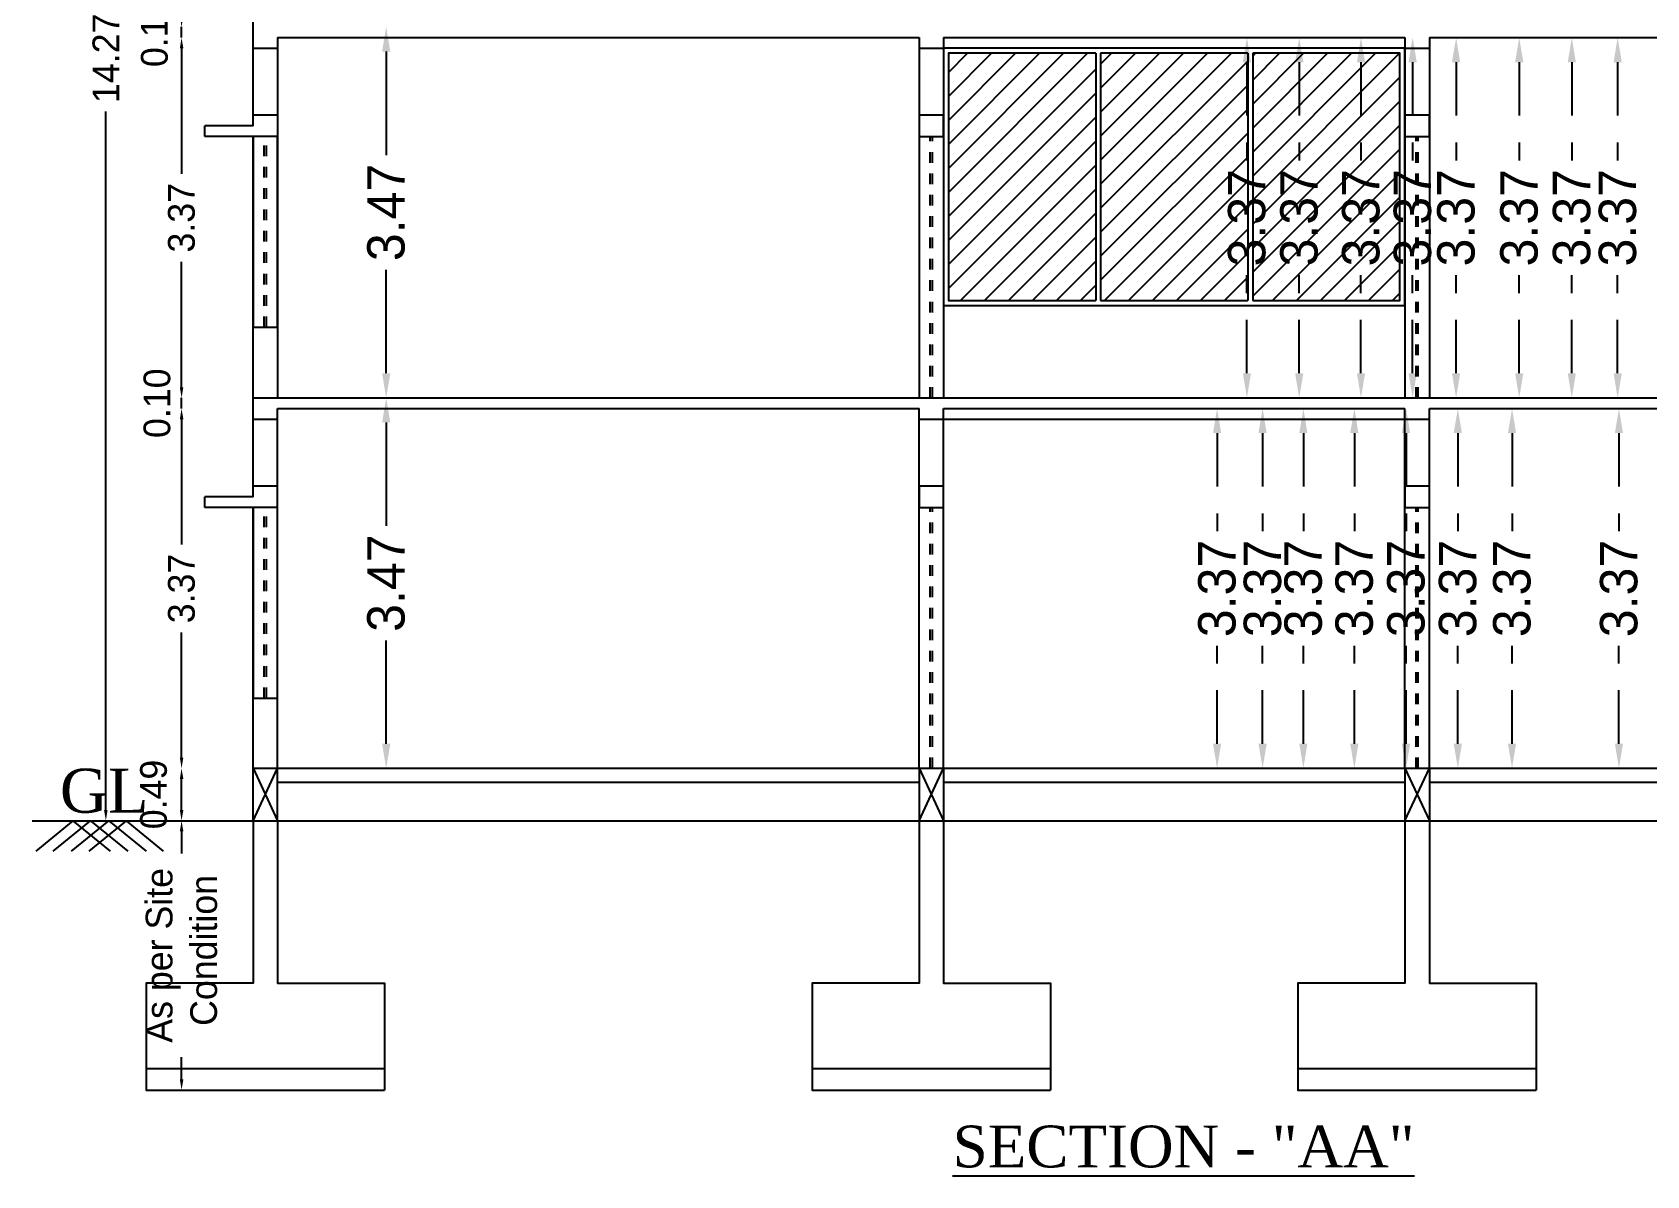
# Model space of a CAD drawing. Header units: metres. Extents: x 3396 to 3562, y 2179 to 2331.
# Drawn here: x 3484.75 to 3499.85, y 2179.96 to 2190.66 of the extents above; entities that cross this region are included whole.
import ezdxf

# ---------------------------------------------------------------- set-up
doc = ezdxf.new("R2010")
doc.units = ezdxf.units.M
doc.header["$PDMODE"] = 34
doc.linetypes.add('HIDDEN', pattern=[0.375, 0.25, -0.125])
for name, color, linetype in [('BLK_1_FLR_0_REGULAR_ROOM_1', 117, 'Continuous'), ('BLK_1_FLR_0_REGULAR_ROOM_2', 117, 'Continuous'), ('BLK_1_FLR_0_REGULAR_ROOM_3', 117, 'Continuous'), ('BLK_1_FLR_0_REGULAR_ROOM_4', 117, 'Continuous'), ('BLK_1_FLR_0_REGULAR_ROOM_5', 117, 'Continuous'), ('BLK_1_FLR_0_REGULAR_ROOM_6', 117, 'Continuous'), ('BLK_1_FLR_0_REGULAR_ROOM_7', 117, 'Continuous'), ('BLK_1_FLR_0_WATER_CLOSET', 213, 'Continuous'), ('BLK_1_FLR_1_REGULAR_ROOM_1', 117, 'Continuous'), ('BLK_1_FLR_1_REGULAR_ROOM_2', 117, 'Continuous'), ('BLK_1_FLR_1_REGULAR_ROOM_3', 117, 'Continuous'), ('BLK_1_FLR_1_REGULAR_ROOM_4', 117, 'Continuous'), ('BLK_1_FLR_1_REGULAR_ROOM_5', 117, 'Continuous'), ('BLK_1_FLR_1_REGULAR_ROOM_6', 117, 'Continuous'), ('BLK_1_FLR_1_REGULAR_ROOM_7', 117, 'Continuous'), ('BLK_1_FLR_1_REGULAR_ROOM_8', 117, 'Continuous')]:
    doc.layers.add(name, color=color, linetype=linetype)
doc.styles.add('outer', font='BKANT.TTF')
doc.styles.get("Standard").update_dxf_attribs({"font": 'arial.ttf'})
doc.dimstyles.new('Banu', dxfattribs={"dimtxt": 0.35, "dimasz": 0.23, "dimexe": 1, "dimexo": 1, "dimgap": 0.1, "dimtad": 0, "dimzin": 1, "dimdsep": 46, "dimtxsty": 'outer', "dimcen": 0.15, "dimdle": 1, "dimse1": 1, "dimse2": 1, "dimclrt": 7, "dimadec": 0, "dimazin": 0, "dimtfac": 1, "dimtix": 1, "dimtmove": 1, "dimatfit": 0, "dimfxl": 0, "dimtolj": 1, "dimtzin": 0, "dimarcsym": 0})

# ---------------------------------------------------------------- blocks, each defined once
blk = doc.blocks.new('*D32')
at = {"layer": 'BLK_1_FLR_0_REGULAR_ROOM_1', "color": 0, "linetype": 'HIDDEN', "lineweight": -2, "ltscale": 2}
for p, q in [((3495.834, 2186.909), (3495.834, 2185.992)), ((3495.834, 2184.004), (3495.834, 2184.921))]:
    blk.add_line(p, q, dxfattribs=at)
at = {"layer": 'BLK_1_FLR_0_REGULAR_ROOM_1', "color": 0, "linetype": 'HIDDEN', "ltscale": 2}
for points in [[(3495.796, 2186.909), (3495.872, 2186.909), (3495.834, 2187.139)], [(3495.796, 2184.004), (3495.872, 2184.004), (3495.834, 2183.774)]]:
    blk.add_solid(points, dxfattribs=at)
at = {"layer": 'Defpoints', "color": 0, "linetype": 'HIDDEN', "ltscale": 2}
for p in [(3495.834, 2187.139), (3495.834, 2187.139), (3495.834, 2183.774)]:
    blk.add_point(p, dxfattribs=at)
at = {"layer": 'BLK_1_FLR_0_REGULAR_ROOM_1', "color": 7, "linetype": 'HIDDEN', "ltscale": 2, "insert": (3495.834, 2185.456), "char_height": 0.35, "attachment_point": 5, "rotation": 90, "style": 'outer'}
blk.add_mtext('\\A1;3.37', dxfattribs=at)
blk = doc.blocks.new('*D33')
at = {"layer": 'BLK_1_FLR_0_REGULAR_ROOM_2', "color": 0, "linetype": 'HIDDEN', "lineweight": -2, "ltscale": 2}
for p, q in [((3496.26, 2186.909), (3496.26, 2185.992)), ((3496.26, 2184.004), (3496.26, 2184.921))]:
    blk.add_line(p, q, dxfattribs=at)
at = {"layer": 'BLK_1_FLR_0_REGULAR_ROOM_2', "color": 0, "linetype": 'HIDDEN', "ltscale": 2}
for points in [[(3496.221, 2186.909), (3496.298, 2186.909), (3496.26, 2187.139)], [(3496.221, 2184.004), (3496.298, 2184.004), (3496.26, 2183.774)]]:
    blk.add_solid(points, dxfattribs=at)
at = {"layer": 'Defpoints', "color": 0, "linetype": 'HIDDEN', "ltscale": 2}
for p in [(3496.26, 2187.139), (3496.26, 2187.139), (3496.26, 2183.774)]:
    blk.add_point(p, dxfattribs=at)
at = {"layer": 'BLK_1_FLR_0_REGULAR_ROOM_2', "color": 7, "linetype": 'HIDDEN', "ltscale": 2, "insert": (3496.26, 2185.456), "char_height": 0.35, "attachment_point": 5, "rotation": 90, "style": 'outer'}
blk.add_mtext('\\A1;3.37', dxfattribs=at)
blk = doc.blocks.new('*D34')
at = {"layer": 'BLK_1_FLR_0_REGULAR_ROOM_3', "color": 0, "linetype": 'HIDDEN', "lineweight": -2, "ltscale": 2}
for p, q in [((3496.641, 2186.909), (3496.641, 2185.992)), ((3496.641, 2184.004), (3496.641, 2184.921))]:
    blk.add_line(p, q, dxfattribs=at)
at = {"layer": 'BLK_1_FLR_0_REGULAR_ROOM_3', "color": 0, "linetype": 'HIDDEN', "ltscale": 2}
for points in [[(3496.603, 2186.909), (3496.679, 2186.909), (3496.641, 2187.139)], [(3496.603, 2184.004), (3496.679, 2184.004), (3496.641, 2183.774)]]:
    blk.add_solid(points, dxfattribs=at)
at = {"layer": 'Defpoints', "color": 0, "linetype": 'HIDDEN', "ltscale": 2}
for p in [(3496.641, 2187.139), (3496.641, 2187.139), (3496.641, 2183.774)]:
    blk.add_point(p, dxfattribs=at)
at = {"layer": 'BLK_1_FLR_0_REGULAR_ROOM_3', "color": 7, "linetype": 'HIDDEN', "ltscale": 2, "insert": (3496.641, 2185.456), "char_height": 0.35, "attachment_point": 5, "rotation": 90, "style": 'outer'}
blk.add_mtext('\\A1;3.37', dxfattribs=at)
blk = doc.blocks.new('*D35')
at = {"layer": 'BLK_1_FLR_0_REGULAR_ROOM_4', "color": 0, "linetype": 'HIDDEN', "lineweight": -2, "ltscale": 2}
for p, q in [((3497.118, 2186.909), (3497.118, 2185.992)), ((3497.118, 2184.004), (3497.118, 2184.921))]:
    blk.add_line(p, q, dxfattribs=at)
at = {"layer": 'BLK_1_FLR_0_REGULAR_ROOM_4', "color": 0, "linetype": 'HIDDEN', "ltscale": 2}
for points in [[(3497.079, 2186.909), (3497.156, 2186.909), (3497.118, 2187.139)], [(3497.079, 2184.004), (3497.156, 2184.004), (3497.118, 2183.774)]]:
    blk.add_solid(points, dxfattribs=at)
at = {"layer": 'Defpoints', "color": 0, "linetype": 'HIDDEN', "ltscale": 2}
for p in [(3497.118, 2187.139), (3497.118, 2187.139), (3497.118, 2183.774)]:
    blk.add_point(p, dxfattribs=at)
at = {"layer": 'BLK_1_FLR_0_REGULAR_ROOM_4', "color": 7, "linetype": 'HIDDEN', "ltscale": 2, "insert": (3497.118, 2185.456), "char_height": 0.35, "attachment_point": 5, "rotation": 90, "style": 'outer'}
blk.add_mtext('\\A1;3.37', dxfattribs=at)
blk = doc.blocks.new('*D36')
at = {"layer": 'BLK_1_FLR_0_REGULAR_ROOM_5', "color": 0, "linetype": 'HIDDEN', "lineweight": -2, "ltscale": 2}
for p, q in [((3497.602, 2186.909), (3497.602, 2185.992)), ((3497.602, 2184.004), (3497.602, 2184.921))]:
    blk.add_line(p, q, dxfattribs=at)
at = {"layer": 'BLK_1_FLR_0_REGULAR_ROOM_5', "color": 0, "linetype": 'HIDDEN', "ltscale": 2}
for points in [[(3497.563, 2186.909), (3497.64, 2186.909), (3497.602, 2187.139)], [(3497.563, 2184.004), (3497.64, 2184.004), (3497.602, 2183.774)]]:
    blk.add_solid(points, dxfattribs=at)
at = {"layer": 'Defpoints', "color": 0, "linetype": 'HIDDEN', "ltscale": 2}
for p in [(3497.602, 2187.139), (3497.602, 2187.139), (3497.602, 2183.774)]:
    blk.add_point(p, dxfattribs=at)
at = {"layer": 'BLK_1_FLR_0_REGULAR_ROOM_5', "color": 7, "linetype": 'HIDDEN', "ltscale": 2, "insert": (3497.602, 2185.456), "char_height": 0.35, "attachment_point": 5, "rotation": 90, "style": 'outer'}
blk.add_mtext('\\A1;3.37', dxfattribs=at)
blk = doc.blocks.new('*D37')
at = {"layer": 'BLK_1_FLR_0_REGULAR_ROOM_6', "color": 0, "linetype": 'HIDDEN', "lineweight": -2, "ltscale": 2}
for p, q in [((3498.086, 2186.909), (3498.086, 2185.992)), ((3498.086, 2184.004), (3498.086, 2184.921))]:
    blk.add_line(p, q, dxfattribs=at)
at = {"layer": 'BLK_1_FLR_0_REGULAR_ROOM_6', "color": 0, "linetype": 'HIDDEN', "ltscale": 2}
for points in [[(3498.047, 2186.909), (3498.124, 2186.909), (3498.086, 2187.139)], [(3498.047, 2184.004), (3498.124, 2184.004), (3498.086, 2183.774)]]:
    blk.add_solid(points, dxfattribs=at)
at = {"layer": 'Defpoints', "color": 0, "linetype": 'HIDDEN', "ltscale": 2}
for p in [(3498.086, 2187.139), (3498.086, 2187.139), (3498.086, 2183.774)]:
    blk.add_point(p, dxfattribs=at)
at = {"layer": 'BLK_1_FLR_0_REGULAR_ROOM_6', "color": 7, "linetype": 'HIDDEN', "ltscale": 2, "insert": (3498.086, 2185.456), "char_height": 0.35, "attachment_point": 5, "rotation": 90, "style": 'outer'}
blk.add_mtext('\\A1;3.37', dxfattribs=at)
blk = doc.blocks.new('*D38')
at = {"layer": 'BLK_1_FLR_0_REGULAR_ROOM_7', "color": 0, "linetype": 'HIDDEN', "lineweight": -2, "ltscale": 2}
for p, q in [((3498.593, 2186.909), (3498.593, 2185.992)), ((3498.593, 2184.004), (3498.593, 2184.921))]:
    blk.add_line(p, q, dxfattribs=at)
at = {"layer": 'BLK_1_FLR_0_REGULAR_ROOM_7', "color": 0, "linetype": 'HIDDEN', "ltscale": 2}
for points in [[(3498.555, 2186.909), (3498.631, 2186.909), (3498.593, 2187.139)], [(3498.555, 2184.004), (3498.631, 2184.004), (3498.593, 2183.774)]]:
    blk.add_solid(points, dxfattribs=at)
at = {"layer": 'Defpoints', "color": 0, "linetype": 'HIDDEN', "ltscale": 2}
for p in [(3498.556, 2187.139), (3498.593, 2187.139), (3498.556, 2183.774)]:
    blk.add_point(p, dxfattribs=at)
at = {"layer": 'BLK_1_FLR_0_REGULAR_ROOM_7', "color": 7, "linetype": 'HIDDEN', "ltscale": 2, "insert": (3498.593, 2185.456), "char_height": 0.35, "attachment_point": 5, "rotation": 90, "style": 'outer'}
blk.add_mtext('\\A1;3.37', dxfattribs=at)
blk = doc.blocks.new('*D39')
at = {"layer": 'BLK_1_FLR_0_WATER_CLOSET', "color": 0, "linetype": 'HIDDEN', "lineweight": -2, "ltscale": 2}
for p, q in [((3499.593, 2186.909), (3499.593, 2185.992)), ((3499.593, 2184.004), (3499.593, 2184.921))]:
    blk.add_line(p, q, dxfattribs=at)
at = {"layer": 'BLK_1_FLR_0_WATER_CLOSET', "color": 0, "linetype": 'HIDDEN', "ltscale": 2}
for points in [[(3499.555, 2186.909), (3499.631, 2186.909), (3499.593, 2187.139)], [(3499.555, 2184.004), (3499.631, 2184.004), (3499.593, 2183.774)]]:
    blk.add_solid(points, dxfattribs=at)
at = {"layer": 'Defpoints', "color": 0, "linetype": 'HIDDEN', "ltscale": 2}
for p in [(3499.439, 2187.139), (3499.593, 2187.139), (3499.439, 2183.774)]:
    blk.add_point(p, dxfattribs=at)
at = {"layer": 'BLK_1_FLR_0_WATER_CLOSET', "color": 7, "linetype": 'HIDDEN', "ltscale": 2, "insert": (3499.593, 2185.456), "char_height": 0.35, "attachment_point": 5, "rotation": 90, "style": 'outer'}
blk.add_mtext('\\A1;3.37', dxfattribs=at)
blk = doc.blocks.new('*D40')
at = {"layer": 'BLK_1_FLR_1_REGULAR_ROOM_1', "color": 0, "linetype": 'HIDDEN', "lineweight": -2, "ltscale": 2}
for p, q in [((3496.113, 2190.379), (3496.113, 2189.46)), ((3496.113, 2187.469), (3496.113, 2188.388))]:
    blk.add_line(p, q, dxfattribs=at)
at = {"layer": 'BLK_1_FLR_1_REGULAR_ROOM_1', "color": 0, "linetype": 'HIDDEN', "ltscale": 2}
for points in [[(3496.075, 2190.379), (3496.151, 2190.379), (3496.113, 2190.609)], [(3496.075, 2187.469), (3496.151, 2187.469), (3496.113, 2187.239)]]:
    blk.add_solid(points, dxfattribs=at)
at = {"layer": 'Defpoints', "color": 0, "linetype": 'HIDDEN', "ltscale": 2}
for p in [(3495.829, 2190.609), (3496.113, 2190.609), (3495.829, 2187.239)]:
    blk.add_point(p, dxfattribs=at)
at = {"layer": 'BLK_1_FLR_1_REGULAR_ROOM_1', "color": 7, "linetype": 'HIDDEN', "ltscale": 2, "insert": (3496.113, 2188.924), "char_height": 0.35, "attachment_point": 5, "rotation": 90, "style": 'outer'}
blk.add_mtext('\\A1;3.37', dxfattribs=at)
blk = doc.blocks.new('*D41')
at = {"layer": 'BLK_1_FLR_1_REGULAR_ROOM_2', "color": 0, "linetype": 'HIDDEN', "lineweight": -2, "ltscale": 2}
for p, q in [((3496.602, 2190.379), (3496.602, 2189.46)), ((3496.602, 2187.469), (3496.602, 2188.388))]:
    blk.add_line(p, q, dxfattribs=at)
at = {"layer": 'BLK_1_FLR_1_REGULAR_ROOM_2', "color": 0, "linetype": 'HIDDEN', "ltscale": 2}
for points in [[(3496.564, 2190.379), (3496.641, 2190.379), (3496.602, 2190.609)], [(3496.564, 2187.469), (3496.641, 2187.469), (3496.602, 2187.239)]]:
    blk.add_solid(points, dxfattribs=at)
at = {"layer": 'Defpoints', "color": 0, "linetype": 'HIDDEN', "ltscale": 2}
for p in [(3496.531, 2190.609), (3496.602, 2190.609), (3496.531, 2187.239)]:
    blk.add_point(p, dxfattribs=at)
at = {"layer": 'BLK_1_FLR_1_REGULAR_ROOM_2', "color": 7, "linetype": 'HIDDEN', "ltscale": 2, "insert": (3496.602, 2188.924), "char_height": 0.35, "attachment_point": 5, "rotation": 90, "style": 'outer'}
blk.add_mtext('\\A1;3.37', dxfattribs=at)
blk = doc.blocks.new('*D42')
at = {"layer": 'BLK_1_FLR_1_REGULAR_ROOM_3', "color": 0, "linetype": 'HIDDEN', "lineweight": -2, "ltscale": 2}
for p, q in [((3497.18, 2190.379), (3497.18, 2189.46)), ((3497.18, 2187.469), (3497.18, 2188.388))]:
    blk.add_line(p, q, dxfattribs=at)
at = {"layer": 'BLK_1_FLR_1_REGULAR_ROOM_3', "color": 0, "linetype": 'HIDDEN', "ltscale": 2}
for points in [[(3497.142, 2190.379), (3497.218, 2190.379), (3497.18, 2190.609)], [(3497.142, 2187.469), (3497.218, 2187.469), (3497.18, 2187.239)]]:
    blk.add_solid(points, dxfattribs=at)
at = {"layer": 'Defpoints', "color": 0, "linetype": 'HIDDEN', "ltscale": 2}
for p in [(3497.028, 2190.609), (3497.18, 2190.609), (3497.028, 2187.239)]:
    blk.add_point(p, dxfattribs=at)
at = {"layer": 'BLK_1_FLR_1_REGULAR_ROOM_3', "color": 7, "linetype": 'HIDDEN', "ltscale": 2, "insert": (3497.18, 2188.924), "char_height": 0.35, "attachment_point": 5, "rotation": 90, "style": 'outer'}
blk.add_mtext('\\A1;3.37', dxfattribs=at)
blk = doc.blocks.new('*D43')
at = {"layer": 'BLK_1_FLR_1_REGULAR_ROOM_4', "color": 0, "linetype": 'HIDDEN', "lineweight": -2, "ltscale": 2}
for p, q in [((3497.663, 2190.379), (3497.663, 2189.46)), ((3497.663, 2187.469), (3497.663, 2188.388))]:
    blk.add_line(p, q, dxfattribs=at)
at = {"layer": 'BLK_1_FLR_1_REGULAR_ROOM_4', "color": 0, "linetype": 'HIDDEN', "ltscale": 2}
for points in [[(3497.625, 2190.379), (3497.702, 2190.379), (3497.663, 2190.609)], [(3497.625, 2187.469), (3497.702, 2187.469), (3497.663, 2187.239)]]:
    blk.add_solid(points, dxfattribs=at)
at = {"layer": 'Defpoints', "color": 0, "linetype": 'HIDDEN', "ltscale": 2}
for p in [(3497.663, 2190.609), (3497.663, 2190.609), (3497.663, 2187.239)]:
    blk.add_point(p, dxfattribs=at)
at = {"layer": 'BLK_1_FLR_1_REGULAR_ROOM_4', "color": 7, "linetype": 'HIDDEN', "ltscale": 2, "insert": (3497.663, 2188.924), "char_height": 0.35, "attachment_point": 5, "rotation": 90, "style": 'outer'}
blk.add_mtext('\\A1;3.37', dxfattribs=at)
blk = doc.blocks.new('*D44')
at = {"layer": 'BLK_1_FLR_1_REGULAR_ROOM_5', "color": 0, "linetype": 'HIDDEN', "lineweight": -2, "ltscale": 2}
for p, q in [((3498.07, 2190.379), (3498.07, 2189.46)), ((3498.07, 2187.469), (3498.07, 2188.388))]:
    blk.add_line(p, q, dxfattribs=at)
at = {"layer": 'BLK_1_FLR_1_REGULAR_ROOM_5', "color": 0, "linetype": 'HIDDEN', "ltscale": 2}
for points in [[(3498.031, 2190.379), (3498.108, 2190.379), (3498.07, 2190.609)], [(3498.031, 2187.469), (3498.108, 2187.469), (3498.07, 2187.239)]]:
    blk.add_solid(points, dxfattribs=at)
at = {"layer": 'Defpoints', "color": 0, "linetype": 'HIDDEN', "ltscale": 2}
for p in [(3498.07, 2190.609), (3498.07, 2190.609), (3498.07, 2187.239)]:
    blk.add_point(p, dxfattribs=at)
at = {"layer": 'BLK_1_FLR_1_REGULAR_ROOM_5', "color": 7, "linetype": 'HIDDEN', "ltscale": 2, "insert": (3498.07, 2188.924), "char_height": 0.35, "attachment_point": 5, "rotation": 90, "style": 'outer'}
blk.add_mtext('\\A1;3.37', dxfattribs=at)
blk = doc.blocks.new('*D45')
at = {"layer": 'BLK_1_FLR_1_REGULAR_ROOM_6', "color": 0, "linetype": 'HIDDEN', "lineweight": -2, "ltscale": 2}
for p, q in [((3498.66, 2190.379), (3498.66, 2189.46)), ((3498.66, 2187.469), (3498.66, 2188.388))]:
    blk.add_line(p, q, dxfattribs=at)
at = {"layer": 'BLK_1_FLR_1_REGULAR_ROOM_6', "color": 0, "linetype": 'HIDDEN', "ltscale": 2}
for points in [[(3498.622, 2190.379), (3498.699, 2190.379), (3498.66, 2190.609)], [(3498.622, 2187.469), (3498.699, 2187.469), (3498.66, 2187.239)]]:
    blk.add_solid(points, dxfattribs=at)
at = {"layer": 'Defpoints', "color": 0, "linetype": 'HIDDEN', "ltscale": 2}
for p in [(3498.545, 2190.609), (3498.66, 2190.609), (3498.545, 2187.239)]:
    blk.add_point(p, dxfattribs=at)
at = {"layer": 'BLK_1_FLR_1_REGULAR_ROOM_6', "color": 7, "linetype": 'HIDDEN', "ltscale": 2, "insert": (3498.66, 2188.924), "char_height": 0.35, "attachment_point": 5, "rotation": 90, "style": 'outer'}
blk.add_mtext('\\A1;3.37', dxfattribs=at)
blk = doc.blocks.new('*D46')
at = {"layer": 'BLK_1_FLR_1_REGULAR_ROOM_7', "color": 0, "linetype": 'HIDDEN', "lineweight": -2, "ltscale": 2}
for p, q in [((3499.152, 2190.379), (3499.152, 2189.46)), ((3499.152, 2187.469), (3499.152, 2188.388))]:
    blk.add_line(p, q, dxfattribs=at)
at = {"layer": 'BLK_1_FLR_1_REGULAR_ROOM_7', "color": 0, "linetype": 'HIDDEN', "ltscale": 2}
for points in [[(3499.114, 2190.379), (3499.19, 2190.379), (3499.152, 2190.609)], [(3499.114, 2187.469), (3499.19, 2187.469), (3499.152, 2187.239)]]:
    blk.add_solid(points, dxfattribs=at)
at = {"layer": 'Defpoints', "color": 0, "linetype": 'HIDDEN', "ltscale": 2}
for p in [(3499.129, 2190.609), (3499.152, 2190.609), (3499.129, 2187.239)]:
    blk.add_point(p, dxfattribs=at)
at = {"layer": 'BLK_1_FLR_1_REGULAR_ROOM_7', "color": 7, "linetype": 'HIDDEN', "ltscale": 2, "insert": (3499.152, 2188.924), "char_height": 0.35, "attachment_point": 5, "rotation": 90, "style": 'outer'}
blk.add_mtext('\\A1;3.37', dxfattribs=at)
blk = doc.blocks.new('*D47')
at = {"layer": 'BLK_1_FLR_1_REGULAR_ROOM_8', "color": 0, "linetype": 'HIDDEN', "lineweight": -2, "ltscale": 2}
for p, q in [((3499.581, 2190.379), (3499.581, 2189.46)), ((3499.581, 2187.469), (3499.581, 2188.388))]:
    blk.add_line(p, q, dxfattribs=at)
at = {"layer": 'BLK_1_FLR_1_REGULAR_ROOM_8', "color": 0, "linetype": 'HIDDEN', "ltscale": 2}
for points in [[(3499.543, 2190.379), (3499.62, 2190.379), (3499.581, 2190.609)], [(3499.543, 2187.469), (3499.62, 2187.469), (3499.581, 2187.239)]]:
    blk.add_solid(points, dxfattribs=at)
at = {"layer": 'Defpoints', "color": 0, "linetype": 'HIDDEN', "ltscale": 2}
for p in [(3499.581, 2190.609), (3499.581, 2190.609), (3499.581, 2187.239)]:
    blk.add_point(p, dxfattribs=at)
at = {"layer": 'BLK_1_FLR_1_REGULAR_ROOM_8', "color": 7, "linetype": 'HIDDEN', "ltscale": 2, "insert": (3499.581, 2188.924), "char_height": 0.35, "attachment_point": 5, "rotation": 90, "style": 'outer'}
blk.add_mtext('\\A1;3.37', dxfattribs=at)
blk = doc.blocks.new('*D538')
at = {"color": 0, "lineweight": -2}
for p, q in [((3488.061, 2187.009), (3488.061, 2186.042)), ((3488.061, 2184.004), (3488.061, 2184.971))]:
    blk.add_line(p, q, dxfattribs=at)
at = {"color": 0}
for points in [[(3488.023, 2187.009), (3488.1, 2187.009), (3488.061, 2187.239)], [(3488.023, 2184.004), (3488.1, 2184.004), (3488.061, 2183.774)]]:
    blk.add_solid(points, dxfattribs=at)
at = {"layer": 'Defpoints', "color": 0}
for p in [(3487.845, 2187.239), (3488.061, 2187.239), (3487.845, 2183.774)]:
    blk.add_point(p, dxfattribs=at)
at = {"color": 7, "insert": (3488.061, 2185.506), "char_height": 0.35, "attachment_point": 5, "rotation": 90, "style": 'outer'}
blk.add_mtext('\\A1;3.47', dxfattribs=at)
blk = doc.blocks.new('*D219')
at = {"color": 0, "lineweight": -2}
for p, q in [((3488.061, 2190.479), (3488.061, 2189.51)), ((3488.061, 2187.469), (3488.061, 2188.438))]:
    blk.add_line(p, q, dxfattribs=at)
at = {"color": 0}
for points in [[(3488.023, 2190.479), (3488.1, 2190.479), (3488.061, 2190.709)], [(3488.023, 2187.469), (3488.1, 2187.469), (3488.061, 2187.239)]]:
    blk.add_solid(points, dxfattribs=at)
at = {"layer": 'Defpoints', "color": 0}
for p in [(3488.061, 2190.709), (3488.061, 2190.709), (3488.061, 2187.239)]:
    blk.add_point(p, dxfattribs=at)
at = {"color": 7, "insert": (3488.061, 2188.974), "char_height": 0.35, "attachment_point": 5, "rotation": 90, "style": 'outer'}
blk.add_mtext('\\A1;3.47', dxfattribs=at)
blk = doc.blocks.new('*D222')
at = {"color": 0, "lineweight": -2}
for p, q in [((3486.147, 2183.184), (3486.147, 2182.976)), ((3486.147, 2180.864), (3486.147, 2181.072))]:
    blk.add_line(p, q, dxfattribs=at)
at = {"color": 0}
for points in [[(3486.131, 2183.184), (3486.164, 2183.184), (3486.147, 2183.284)], [(3486.131, 2180.864), (3486.164, 2180.864), (3486.147, 2180.764)]]:
    blk.add_solid(points, dxfattribs=at)
at = {"layer": 'Defpoints', "color": 0}
for p in [(3486.147, 2183.284), (3486.16, 2183.284), (3486.16, 2180.764)]:
    blk.add_point(p, dxfattribs=at)
at = {"color": 7, "insert": (3486.147, 2182.024), "char_height": 0.25, "attachment_point": 5, "rotation": 90, "style": 'outer'}
blk.add_mtext('\\A1;As per Site\\P Condition', dxfattribs=at)
blk = doc.blocks.new('*D223')
at = {"color": 0, "lineweight": -2}
blk.add_line((3486.147, 2183.384), (3486.147, 2183.674), dxfattribs=at)
at = {"color": 0}
for points in [[(3486.131, 2183.674), (3486.164, 2183.674), (3486.147, 2183.774)], [(3486.131, 2183.384), (3486.164, 2183.384), (3486.147, 2183.284)]]:
    blk.add_solid(points, dxfattribs=at)
at = {"layer": 'Defpoints', "color": 0}
for p in [(3486.147, 2183.774), (3486.16, 2183.774), (3486.16, 2183.284)]:
    blk.add_point(p, dxfattribs=at)
at = {"color": 7, "insert": (3485.886, 2183.529), "char_height": 0.25, "attachment_point": 5, "rotation": 90, "style": 'outer'}
blk.add_mtext('\\A1;0.49', dxfattribs=at)
blk = doc.blocks.new('*D224')
at = {"color": 0, "lineweight": -2}
for p, q in [((3486.147, 2187.039), (3486.147, 2185.868)), ((3486.147, 2183.874), (3486.147, 2185.045))]:
    blk.add_line(p, q, dxfattribs=at)
at = {"color": 0}
for points in [[(3486.131, 2187.039), (3486.164, 2187.039), (3486.147, 2187.139)], [(3486.131, 2183.874), (3486.164, 2183.874), (3486.147, 2183.774)]]:
    blk.add_solid(points, dxfattribs=at)
at = {"layer": 'Defpoints', "color": 0}
for p in [(3486.147, 2187.139), (3486.16, 2187.139), (3486.16, 2183.774)]:
    blk.add_point(p, dxfattribs=at)
at = {"color": 7, "insert": (3486.147, 2185.456), "char_height": 0.25, "attachment_point": 5, "rotation": 90, "style": 'outer'}
blk.add_mtext('\\A1;3.37', dxfattribs=at)
blk = doc.blocks.new('*D225')
at = {"color": 0, "lineweight": -2}
for p, q in [((3486.147, 2187.339), (3486.147, 2187.439)), ((3486.147, 2187.139), (3486.147, 2187.239)), ((3486.147, 2187.039), (3486.147, 2186.939))]:
    blk.add_line(p, q, dxfattribs=at)
at = {"color": 0}
for points in [[(3486.131, 2187.339), (3486.164, 2187.339), (3486.147, 2187.239)], [(3486.131, 2187.039), (3486.164, 2187.039), (3486.147, 2187.139)]]:
    blk.add_solid(points, dxfattribs=at)
at = {"layer": 'Defpoints', "color": 0}
for p in [(3486.147, 2187.239), (3486.16, 2187.239), (3486.16, 2187.139)]:
    blk.add_point(p, dxfattribs=at)
at = {"color": 7, "insert": (3485.918, 2187.189), "char_height": 0.25, "attachment_point": 5, "rotation": 90, "style": 'outer'}
blk.add_mtext('\\A1;0.10', dxfattribs=at)
blk = doc.blocks.new('*D226')
at = {"color": 0, "lineweight": -2}
for p, q in [((3486.147, 2190.509), (3486.147, 2189.335)), ((3486.147, 2187.339), (3486.147, 2188.513))]:
    blk.add_line(p, q, dxfattribs=at)
at = {"color": 0}
for points in [[(3486.131, 2190.509), (3486.164, 2190.509), (3486.147, 2190.609)], [(3486.131, 2187.339), (3486.164, 2187.339), (3486.147, 2187.239)]]:
    blk.add_solid(points, dxfattribs=at)
at = {"layer": 'Defpoints', "color": 0}
for p in [(3486.147, 2190.609), (3486.16, 2190.609), (3486.16, 2187.239)]:
    blk.add_point(p, dxfattribs=at)
at = {"color": 7, "insert": (3486.147, 2188.924), "char_height": 0.25, "attachment_point": 5, "rotation": 90, "style": 'outer'}
blk.add_mtext('\\A1;3.37', dxfattribs=at)
blk = doc.blocks.new('*D227')
at = {"color": 0, "lineweight": -2}
for p, q in [((3486.147, 2190.809), (3486.147, 2190.909)), ((3486.147, 2190.609), (3486.147, 2190.709)), ((3486.147, 2190.509), (3486.147, 2190.409))]:
    blk.add_line(p, q, dxfattribs=at)
at = {"color": 0}
for points in [[(3486.131, 2190.809), (3486.164, 2190.809), (3486.147, 2190.709)], [(3486.131, 2190.509), (3486.164, 2190.509), (3486.147, 2190.609)]]:
    blk.add_solid(points, dxfattribs=at)
at = {"layer": 'Defpoints', "color": 0}
for p in [(3486.147, 2190.709), (3486.16, 2190.709), (3486.16, 2190.609)]:
    blk.add_point(p, dxfattribs=at)
at = {"color": 7, "insert": (3485.894, 2190.659), "char_height": 0.25, "attachment_point": 5, "rotation": 90, "style": 'outer'}
blk.add_mtext('\\A1;0.10', dxfattribs=at)
blk = doc.blocks.new('*D231')
at = {"color": 0, "lineweight": -2}
for p, q in [((3485.439, 2197.449), (3485.439, 2190.914)), ((3485.439, 2183.384), (3485.439, 2189.919))]:
    blk.add_line(p, q, dxfattribs=at)
at = {"color": 0}
for points in [[(3485.422, 2197.449), (3485.455, 2197.449), (3485.439, 2197.549)], [(3485.422, 2183.384), (3485.455, 2183.384), (3485.439, 2183.284)]]:
    blk.add_solid(points, dxfattribs=at)
at = {"layer": 'Defpoints', "color": 0}
for p in [(3485.439, 2197.549), (3485.692, 2197.549), (3485.692, 2183.284)]:
    blk.add_point(p, dxfattribs=at)
at = {"color": 7, "insert": (3485.439, 2190.416), "char_height": 0.25, "attachment_point": 5, "rotation": 90, "style": 'outer'}
blk.add_mtext('\\A1;14.27', dxfattribs=at)

msp = doc.modelspace()

# ---------------------------------------------------------------- hatches: boundary and pattern name
h = msp.add_hatch()
h.set_pattern_fill('ANSI31', color=8, scale=0.05)
h.set_pattern_definition([(45, (255.13071, 740.95986), (-0.1122532015, 0.1122532015), [])])
h.paths.add_polyline_path([(3496.16726, 2188.15028), (3497.54345, 2188.15028), (3497.54345, 2190.46257), (3496.16726, 2190.46257)])
h.paths.add_polyline_path([(3494.74471, 2188.15028), (3496.1209, 2188.15028), (3496.1209, 2190.46257), (3494.74471, 2190.46257)])
h.paths.add_polyline_path([(3494.69835, 2190.46257), (3493.32216, 2190.46257), (3493.32216, 2188.15028), (3494.69835, 2188.15028)])

# ---------------------------------------------------------------- linework, layer by layer
for p, q in [((3486.81581, 2189.78392), (3486.81581, 2193.15392)), ((3487.04581, 2190.60892), (3493.04581, 2190.60892)), ((3487.04581, 2190.60892), (3487.04581, 2187.23892)), ((3493.04581, 2190.60892), (3493.04581, 2187.23892)), ((3493.27581, 2190.60892), (3497.58981, 2190.60892)), ((3493.27581, 2190.60892), (3493.27581, 2187.23892)), ((3497.58981, 2190.60892), (3497.58981, 2187.23892)), ((3497.81981, 2190.60892), (3503.81981, 2190.60892)), ((3497.81981, 2190.60892), (3497.81981, 2187.23892)), ((3486.81581, 2190.50892), (3487.04581, 2190.50892)), ((3493.04581, 2190.50892), (3493.27581, 2190.50892)), ((3494.69835, 2190.46257), (3494.69835, 2188.15028)), ((3494.74471, 2190.46257), (3494.74471, 2188.15028)), ((3496.1209, 2190.46257), (3496.1209, 2188.15028)), ((3496.16726, 2190.46257), (3496.16726, 2188.15028)), ((3497.58981, 2190.50892), (3497.81981, 2190.50892)), ((3487.04581, 2189.88392), (3486.81581, 2189.88392)), ((3486.36581, 2189.68392), (3486.36581, 2189.78392)), ((3486.81581, 2189.78392), (3486.36581, 2189.78392)), ((3487.04581, 2189.68392), (3486.36581, 2189.68392)), ((3486.81581, 2186.31392), (3486.81581, 2189.68392)), ((3486.81581, 2187.23892), (3504.04981, 2187.23892)), ((3487.04581, 2183.28392), (3487.04581, 2187.13892)), ((3487.04581, 2187.13892), (3493.04581, 2187.13892)), ((3493.04581, 2183.77392), (3493.04581, 2187.13892)), ((3493.27581, 2183.77392), (3493.27581, 2187.13892)), ((3493.27581, 2187.13892), (3497.58981, 2187.13892)), ((3497.58981, 2183.77392), (3497.58981, 2187.13892)), ((3497.81981, 2183.77392), (3497.81981, 2187.13892)), ((3497.81981, 2187.13892), (3503.81981, 2187.13892)), ((3486.81581, 2187.03892), (3487.04581, 2187.03892)), ((3493.04581, 2187.03892), (3493.27581, 2187.03892)), ((3493.27581, 2187.03892), (3497.58981, 2187.03892)), ((3497.58981, 2187.03892), (3497.81981, 2187.03892)), ((3487.04581, 2186.41392), (3486.81581, 2186.41392)), ((3486.36581, 2186.21392), (3486.36581, 2186.31392)), ((3486.81581, 2186.31392), (3486.36581, 2186.31392)), ((3487.04581, 2186.21392), (3486.36581, 2186.21392)), ((3486.81581, 2183.28392), (3486.81581, 2186.21392)), ((3486.81581, 2183.77392), (3504.04981, 2183.77392)), ((3486.81581, 2183.28392), (3487.04581, 2183.77392)), ((3486.81581, 2183.77392), (3487.04581, 2183.28392)), ((3493.04581, 2183.28392), (3493.27581, 2183.77392)), ((3493.04581, 2183.77392), (3493.27581, 2183.28392)), ((3497.58981, 2183.28392), (3497.81981, 2183.77392)), ((3497.58981, 2183.77392), (3497.81981, 2183.28392)), ((3487.04581, 2183.64284), (3493.04581, 2183.64284)), ((3493.27581, 2183.64284), (3497.58981, 2183.64284)), ((3497.81981, 2183.64284), (3503.81981, 2183.64284)), ((3484.75068, 2183.28392), (3486.81581, 2183.28392)), ((3485.1313, 2183.28392), (3484.78277, 2182.99754)), ((3485.29139, 2183.28392), (3484.94286, 2182.99754)), ((3485.46429, 2183.28392), (3485.11576, 2182.99754)), ((3485.1313, 2183.28392), (3485.47982, 2182.99754)), ((3485.62759, 2183.28392), (3485.27906, 2182.99754)), ((3485.29459, 2183.28392), (3485.64312, 2182.99754)), ((3485.46749, 2183.28392), (3485.81602, 2182.99754)), ((3485.62759, 2183.28392), (3485.97611, 2182.99754)), ((3486.81581, 2183.28392), (3487.04581, 2183.28392)), ((3487.04581, 2183.28392), (3505.61042, 2183.28392)), ((3485.81581, 2180.96543), (3488.04581, 2180.96543))]:
    msp.add_line(p, q)
at = {"linetype": 'HIDDEN', "ltscale": 0.2}
for p, q in [((3486.92113, 2187.90092), (3486.92113, 2189.68392)), ((3486.94048, 2187.90092), (3486.94048, 2189.68392)), ((3493.15113, 2187.23892), (3493.15113, 2189.68392)), ((3493.17048, 2187.23892), (3493.17048, 2189.68392)), ((3497.69514, 2187.23892), (3497.69514, 2189.68392)), ((3497.71448, 2187.23892), (3497.71448, 2189.68392)), ((3486.92113, 2184.43092), (3486.92113, 2186.21392)), ((3486.94048, 2184.43092), (3486.94048, 2186.21392)), ((3493.15113, 2183.77392), (3493.15113, 2186.21392)), ((3493.17048, 2183.77392), (3493.17048, 2186.21392)), ((3497.69514, 2183.77392), (3497.69514, 2186.21392)), ((3497.71448, 2183.77392), (3497.71448, 2186.21392))]:
    msp.add_line(p, q, dxfattribs=at)
at = {"ltscale": 2}
for p, q in [((3492.04581, 2180.96543), (3494.27581, 2180.96543)), ((3496.58981, 2180.96543), (3498.81981, 2180.96543))]:
    msp.add_line(p, q, dxfattribs=at)
for points in [[(3497.58981, 2190.50892), (3493.27581, 2190.50892), (3493.27581, 2188.10392), (3497.58981, 2188.10392)], [(3493.04581, 2189.68392), (3493.27581, 2189.68392), (3493.27581, 2189.88392), (3493.04581, 2189.88392)], [(3497.58981, 2189.68392), (3497.81981, 2189.68392), (3497.81981, 2189.88392), (3497.58981, 2189.88392)], [(3486.81581, 2187.90092), (3487.04581, 2187.90092), (3487.04581, 2189.68392), (3486.81581, 2189.68392)], [(3493.04581, 2186.21392), (3493.27581, 2186.21392), (3493.27581, 2186.41392), (3493.04581, 2186.41392)], [(3497.58981, 2186.21392), (3497.81981, 2186.21392), (3497.81981, 2186.41392), (3497.58981, 2186.41392)], [(3486.81581, 2184.43092), (3487.04581, 2184.43092), (3487.04581, 2186.21392), (3486.81581, 2186.21392)]]:
    msp.add_lwpolyline(points, close=True)
for points in [[(3494.69835, 2190.46257), (3493.32216, 2190.46257), (3493.32216, 2188.15028), (3494.69835, 2188.15028)], [(3496.1209, 2190.46257), (3494.74471, 2190.46257)], [(3496.16726, 2188.15028), (3497.54345, 2188.15028), (3497.54345, 2190.46257), (3496.16726, 2190.46257)], [(3494.74471, 2188.15028), (3496.1209, 2188.15028)], [(3486.81581, 2183.28392), (3486.81581, 2181.76392), (3485.81581, 2181.76392), (3485.81581, 2180.76392), (3488.04581, 2180.76392)], [(3487.04581, 2183.28392), (3487.04581, 2181.76392), (3488.04581, 2181.76392), (3488.04581, 2180.76392)]]:
    msp.add_lwpolyline(points)
for points in [[(3493.04581, 2183.77392), (3493.04581, 2181.76392), (3492.04581, 2181.76392), (3492.04581, 2180.76392), (3494.27581, 2180.76392)], [(3493.27581, 2183.77392), (3493.27581, 2181.76392), (3494.27581, 2181.76392), (3494.27581, 2180.76392)], [(3497.58981, 2183.77392), (3497.58981, 2181.76392), (3496.58981, 2181.76392), (3496.58981, 2180.76392), (3498.81981, 2180.76392)], [(3497.81981, 2183.77392), (3497.81981, 2181.76392), (3498.81981, 2181.76392), (3498.81981, 2180.76392)]]:
    msp.add_lwpolyline(points, dxfattribs=at)

# ---------------------------------------------------------------- texts
at = {"insert": (3485.00898, 2183.77066), "char_height": 0.4119282, "attachment_point": 1}
msp.add_mtext_dynamic_manual_height_columns('{\\fTimes New Roman|b0|i0|c0|p18;GL}', width=0.7488848, gutter_width=12.5, heights=[0], dxfattribs=at)
at = {"ltscale": 2, "insert": (3492.76986, 2180.43209), "char_height": 0.391, "attachment_point": 1}
msp.add_mtext_dynamic_manual_height_columns('{\\fTimes New Roman|b0|i0|c0|p18;\\W3.99713;\\L \\W1;SECTION - "AA"}', width=5.3031844, gutter_width=12.5, heights=[0], dxfattribs=at)

# ---------------------------------------------------------------- dimensions: what is measured, and where the dimension line sits
for base, p1, p2, angle, override, picture, middle in [((3485.4385637143, 2197.5489244647), (3485.6919521564, 2183.2839244647), (3485.6919521564, 2197.5489244647), 90, {"dimtxt": 0.25, "dimasz": 0.1, "dimpost": '\\X'}, '*D231', (3485.4385637143, 2190.4164244647)), ((3486.14748, 2190.60892), (3486.16031, 2187.23892), (3486.16031, 2190.60892), 270, {"dimtxt": 0.25, "dimasz": 0.1, "dimpost": '\\X'}, '*D226', (3486.14748, 2188.92392)), ((3488.06126, 2190.70892), (3488.06126, 2187.23892), (3488.06126, 2190.70892), 90, {"dimpost": '\\X'}, '*D219', (3488.06126, 2188.97392)), ((3488.0612582131, 2187.2389244647), (3487.8451513745, 2183.7739244647), (3487.8451513745, 2187.2389244647), 90, {"dimpost": '\\X'}, '*D538', (3488.0612582131, 2185.5064244647)), ((3486.1474818552, 2187.1389244647), (3486.160307485, 2183.7739244647), (3486.160307485, 2187.1389244647), 270, {"dimtxt": 0.25, "dimasz": 0.1, "dimpost": '\\X'}, '*D224', (3486.1474818552, 2185.4564244647))]:
    dim = msp.add_linear_dim(base=base, p1=p1, p2=p2, angle=angle, dimstyle='Banu', override=override)
    dim.commit()
    dim.dimension.update_dxf_attribs({"geometry": picture, "text_midpoint": middle})
for base, p1, p2, picture, middle in [((3486.14748, 2190.70892), (3486.16031, 2190.60892), (3486.16031, 2190.70892), '*D227', (3485.89369, 2190.65892)), ((3486.14748, 2187.23892), (3486.16031, 2187.13892), (3486.16031, 2187.23892), '*D225', (3485.91794, 2187.18892)), ((3486.14748, 2183.77392), (3486.16031, 2183.28392), (3486.16031, 2183.77392), '*D223', (3485.88599, 2183.52892))]:
    dim = msp.add_linear_dim(base=base, p1=p1, p2=p2, angle=270, dimstyle='Banu', override={"dimtxt": 0.25, "dimasz": 0.1, "dimpost": '\\X'})
    dim.commit()
    dim.dimension.update_dxf_attribs({"geometry": picture, "text_midpoint": middle, "dimtype": 160})
dim = msp.add_linear_dim(base=(3486.14748, 2183.28392), p1=(3486.16031, 2180.76392), p2=(3486.16031, 2183.28392), angle=270, text='As per Site\\P Condition', dimstyle='Banu', override={"dimtxt": 0.25, "dimasz": 0.1, "dimpost": '\\X'})
dim.commit()
dim.dimension.update_dxf_attribs({"geometry": '*D222', "text_midpoint": (3486.14748, 2182.02392)})
at = {"layer": 'BLK_1_FLR_0_REGULAR_ROOM_1', "color": 3, "linetype": 'HIDDEN', "ltscale": 2}
dim = msp.add_aligned_dim(p1=(3495.8341532871, 2183.7739244647), p2=(3495.8341532871, 2187.1389244647), distance=0, dimstyle='Banu', override={"dimpost": '\\X'}, dxfattribs=at)
dim.commit()
dim.dimension.update_dxf_attribs({"geometry": '*D32', "text_midpoint": (3495.8341532871, 2185.4564244647)})
at = {"layer": 'BLK_1_FLR_0_REGULAR_ROOM_2', "color": 3, "linetype": 'HIDDEN', "ltscale": 2}
dim = msp.add_aligned_dim(p1=(3496.2596491625, 2183.7739244647), p2=(3496.2596491625, 2187.1389244647), distance=0, dimstyle='Banu', override={"dimpost": '\\X'}, dxfattribs=at)
dim.commit()
dim.dimension.update_dxf_attribs({"geometry": '*D33', "text_midpoint": (3496.2596491625, 2185.4564244647)})
at = {"layer": 'BLK_1_FLR_0_REGULAR_ROOM_3', "color": 3, "linetype": 'HIDDEN', "ltscale": 2}
dim = msp.add_aligned_dim(p1=(3496.6409884471, 2183.7739244647), p2=(3496.6409884471, 2187.1389244647), distance=0, dimstyle='Banu', override={"dimpost": '\\X'}, dxfattribs=at)
dim.commit()
dim.dimension.update_dxf_attribs({"geometry": '*D34', "text_midpoint": (3496.6409884471, 2185.4564244647)})
at = {"layer": 'BLK_1_FLR_0_REGULAR_ROOM_4', "color": 3, "linetype": 'HIDDEN', "ltscale": 2}
dim = msp.add_aligned_dim(p1=(3497.1176637429, 2183.7739244647), p2=(3497.1176637429, 2187.1389244647), distance=0, dimstyle='Banu', override={"dimpost": '\\X'}, dxfattribs=at)
dim.commit()
dim.dimension.update_dxf_attribs({"geometry": '*D35', "text_midpoint": (3497.1176637429, 2185.4564244647)})
at = {"layer": 'BLK_1_FLR_0_REGULAR_ROOM_5', "color": 3, "linetype": 'HIDDEN', "ltscale": 2}
dim = msp.add_aligned_dim(p1=(3497.6016712964, 2183.7739244647), p2=(3497.6016712964, 2187.1389244647), distance=0, dimstyle='Banu', override={"dimpost": '\\X'}, dxfattribs=at)
dim.commit()
dim.dimension.update_dxf_attribs({"geometry": '*D36', "text_midpoint": (3497.6016712964, 2185.4564244647)})
at = {"layer": 'BLK_1_FLR_0_REGULAR_ROOM_6', "color": 3, "linetype": 'HIDDEN', "ltscale": 2}
dim = msp.add_aligned_dim(p1=(3498.08568004, 2183.7739244647), p2=(3498.08568004, 2187.1389244647), distance=0, dimstyle='Banu', override={"dimpost": '\\X'}, dxfattribs=at)
dim.commit()
dim.dimension.update_dxf_attribs({"geometry": '*D37', "text_midpoint": (3498.08568004, 2185.4564244647)})
at = {"layer": 'BLK_1_FLR_0_REGULAR_ROOM_7', "color": 3, "linetype": 'HIDDEN', "ltscale": 2}
dim = msp.add_aligned_dim(p1=(3498.5564904818, 2183.7739244647), p2=(3498.5564904818, 2187.1389244647), distance=-0.0366672389, dimstyle='Banu', override={"dimpost": '\\X'}, dxfattribs=at)
dim.commit()
dim.dimension.update_dxf_attribs({"geometry": '*D38', "text_midpoint": (3498.5931577207, 2185.4564244647)})
at = {"layer": 'BLK_1_FLR_0_WATER_CLOSET', "linetype": 'HIDDEN', "ltscale": 2}
dim = msp.add_aligned_dim(p1=(3499.439355715, 2183.7739244647), p2=(3499.439355715, 2187.1389244647), distance=-0.1536775038, dimstyle='Banu', override={"dimpost": '\\X'}, dxfattribs=at)
dim.commit()
dim.dimension.update_dxf_attribs({"geometry": '*D39', "text_midpoint": (3499.5930332188, 2185.4564244647)})
at = {"layer": 'BLK_1_FLR_1_REGULAR_ROOM_1', "color": 3, "linetype": 'HIDDEN', "ltscale": 2}
dim = msp.add_aligned_dim(p1=(3495.82876, 2187.23892), p2=(3495.82876, 2190.60892), distance=-0.2844, dimstyle='Banu', override={"dimpost": '\\X'}, dxfattribs=at)
dim.commit()
dim.dimension.update_dxf_attribs({"geometry": '*D40', "text_midpoint": (3496.11315, 2188.92392)})
at = {"layer": 'BLK_1_FLR_1_REGULAR_ROOM_2', "color": 3, "linetype": 'HIDDEN', "ltscale": 2}
dim = msp.add_aligned_dim(p1=(3496.53061, 2187.23892), p2=(3496.53061, 2190.60892), distance=-0.07175, dimstyle='Banu', override={"dimpost": '\\X'}, dxfattribs=at)
dim.commit()
dim.dimension.update_dxf_attribs({"geometry": '*D41', "text_midpoint": (3496.60236, 2188.92392)})
at = {"layer": 'BLK_1_FLR_1_REGULAR_ROOM_3', "color": 3, "linetype": 'HIDDEN', "ltscale": 2}
dim = msp.add_aligned_dim(p1=(3497.02849, 2187.23892), p2=(3497.02849, 2190.60892), distance=-0.15165, dimstyle='Banu', override={"dimpost": '\\X'}, dxfattribs=at)
dim.commit()
dim.dimension.update_dxf_attribs({"geometry": '*D42', "text_midpoint": (3497.18014, 2188.92392)})
at = {"layer": 'BLK_1_FLR_1_REGULAR_ROOM_4', "color": 3, "linetype": 'HIDDEN', "ltscale": 2}
dim = msp.add_aligned_dim(p1=(3497.66328, 2187.23892), p2=(3497.66328, 2190.60892), distance=0, dimstyle='Banu', override={"dimpost": '\\X'}, dxfattribs=at)
dim.commit()
dim.dimension.update_dxf_attribs({"geometry": '*D43', "text_midpoint": (3497.66328, 2188.92392)})
at = {"layer": 'BLK_1_FLR_1_REGULAR_ROOM_5', "color": 3, "linetype": 'HIDDEN', "ltscale": 2}
dim = msp.add_aligned_dim(p1=(3498.06973, 2187.23892), p2=(3498.06973, 2190.60892), distance=0, dimstyle='Banu', override={"dimpost": '\\X'}, dxfattribs=at)
dim.commit()
dim.dimension.update_dxf_attribs({"geometry": '*D44', "text_midpoint": (3498.06973, 2188.92392)})
at = {"layer": 'BLK_1_FLR_1_REGULAR_ROOM_6', "color": 3, "linetype": 'HIDDEN', "ltscale": 2}
dim = msp.add_aligned_dim(p1=(3498.54519, 2187.23892), p2=(3498.54519, 2190.60892), distance=-0.11503, dimstyle='Banu', override={"dimpost": '\\X'}, dxfattribs=at)
dim.commit()
dim.dimension.update_dxf_attribs({"geometry": '*D45', "text_midpoint": (3498.66023, 2188.92392)})
at = {"layer": 'BLK_1_FLR_1_REGULAR_ROOM_7', "color": 3, "linetype": 'HIDDEN', "ltscale": 2}
dim = msp.add_aligned_dim(p1=(3499.12899, 2187.23892), p2=(3499.12899, 2190.60892), distance=-0.023, dimstyle='Banu', override={"dimpost": '\\X'}, dxfattribs=at)
dim.commit()
dim.dimension.update_dxf_attribs({"geometry": '*D46', "text_midpoint": (3499.15199, 2188.92392)})
at = {"layer": 'BLK_1_FLR_1_REGULAR_ROOM_8', "color": 3, "linetype": 'HIDDEN', "ltscale": 2}
dim = msp.add_aligned_dim(p1=(3499.58131, 2187.23892), p2=(3499.58131, 2190.60892), distance=0, dimstyle='Banu', override={"dimpost": '\\X'}, dxfattribs=at)
dim.commit()
dim.dimension.update_dxf_attribs({"geometry": '*D47', "text_midpoint": (3499.58131, 2188.92392)})

doc.saveas('drawing.dxf')
